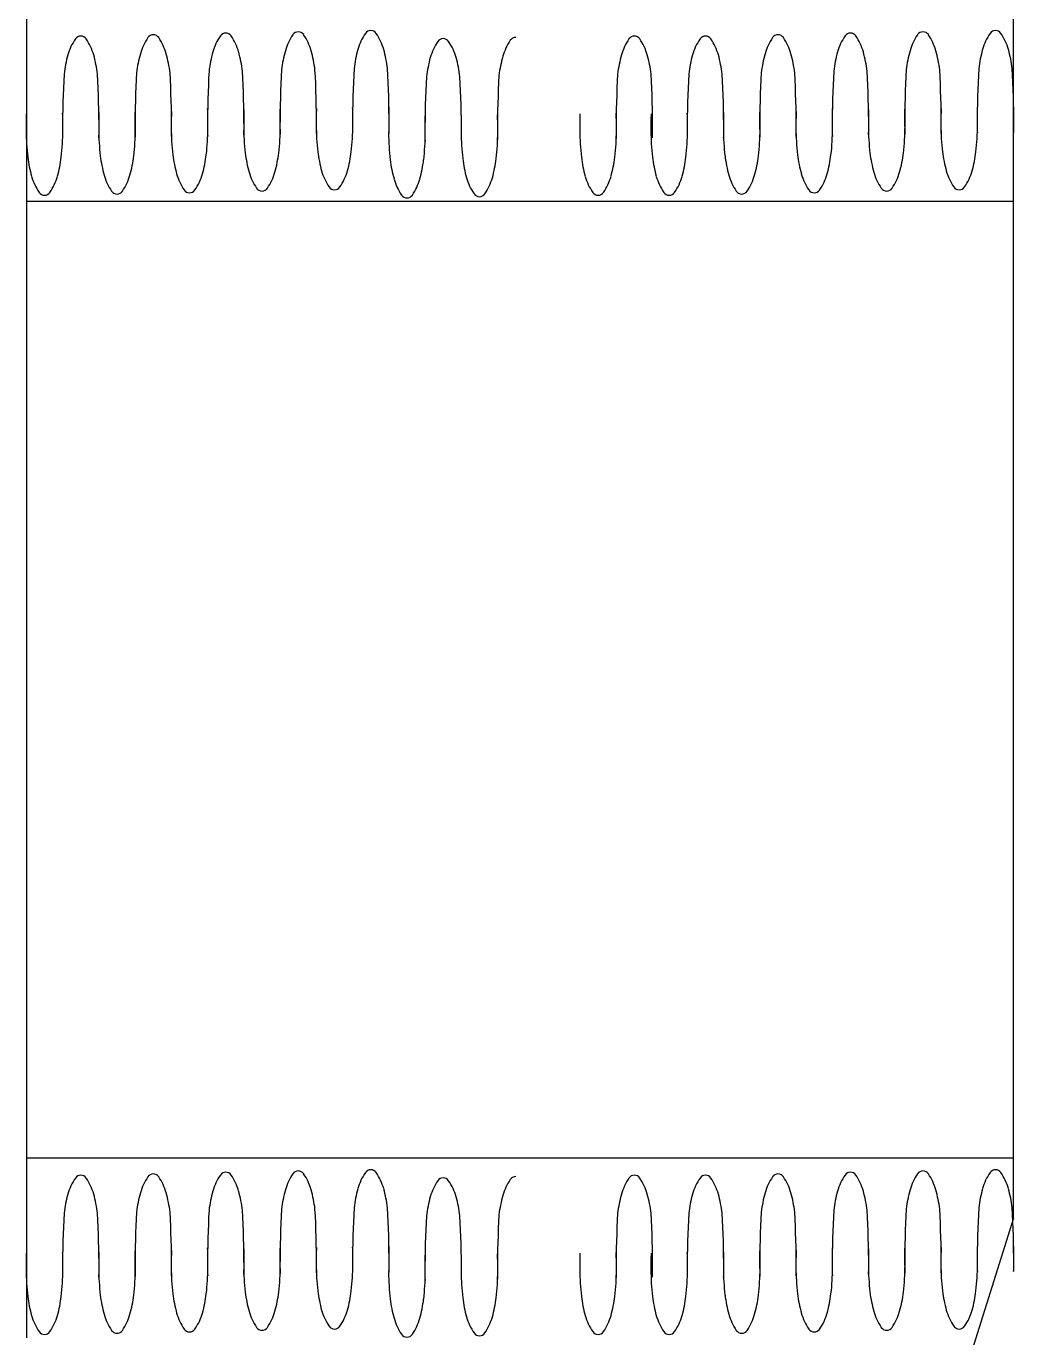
# Model space of a CAD drawing. Header units: inches. Extents: x -460 to 10305, y -938 to 5356.
# Drawn here: x 8082.39 to 8115.4, y 557.26 to 601.12 of the extents above; entities that cross this region are included whole.
import ezdxf

# ---------------------------------------------------------------- set-up
doc = ezdxf.new("R2010")
doc.units = ezdxf.units.IN
doc.header["$MEASUREMENT"] = 0
doc.layers.add('01-0263-05-DWG-BFP-ARCH$0$SP-PART', color=190, linetype='Continuous')
doc.layers.add('01-0263-05-DWG-BFP-ARCH$0$SP-WALL', color=7, linetype='Continuous')

# ---------------------------------------------------------------- blocks, each defined once
blk = doc.blocks.new('01-0263-05-DWG-BFP-ARCH', base_point=(1295.153, 1353.423))
at = {"layer": '01-0263-05-DWG-BFP-ARCH$0$SP-PART'}
for p, q in [((1599.158, 1945.427), (1566.158, 1945.427)), ((1599.158, 1913.427), (1566.158, 1913.427))]:
    blk.add_line(p, q, dxfattribs=at)
for centre, radius, start, end in [((1577.67, 1950.919), 0.219, 90, 145.6774), ((1577.67, 1950.919), 0.219, 34.3226, 90), ((1598.551, 1950.919), 0.219, 90, 145.6774), ((1598.551, 1950.919), 0.219, 34.3226, 90), ((1569.316, 1949.821), 1.841, 145.6774, 164.2093), ((1567.976, 1950.736), 0.219, 90, 145.6774), ((1567.976, 1950.736), 0.219, 34.3226, 90), ((1566.636, 1949.821), 1.841, 15.7907, 34.3226), ((1571.74, 1949.863), 1.841, 145.6774, 164.2093), ((1570.4, 1950.778), 0.219, 90, 145.6774), ((1570.4, 1950.778), 0.219, 34.3226, 90), ((1569.06, 1949.863), 1.841, 15.7907, 34.3226), ((1574.162, 1949.921), 1.841, 145.6774, 164.2093), ((1572.822, 1950.836), 0.219, 90, 145.6774), ((1572.822, 1950.836), 0.219, 34.3226, 90), ((1571.482, 1949.921), 1.841, 15.7907, 34.3226), ((1576.586, 1949.962), 1.841, 145.6774, 164.2093), ((1575.246, 1950.877), 0.219, 90, 145.6774), ((1575.246, 1950.877), 0.219, 34.3226, 90), ((1573.906, 1949.962), 1.841, 15.7907, 34.3226), ((1579.01, 1950.004), 1.841, 145.6774, 164.2093), ((1576.33, 1950.004), 1.841, 15.7907, 34.3226), ((1581.431, 1949.733), 1.841, 145.6774, 164.2093), ((1580.091, 1950.648), 0.219, 90, 145.6774), ((1580.091, 1950.648), 0.219, 34.3226, 90), ((1578.751, 1949.733), 1.841, 15.7907, 34.3226), ((1583.855, 1949.775), 1.841, 145.6774, 164.2093), ((1582.515, 1950.689), 0.219, 90, 145.6774), ((1587.821, 1949.821), 1.841, 145.6774, 164.2093), ((1586.481, 1950.736), 0.219, 90, 145.6774), ((1586.481, 1950.736), 0.219, 34.3226, 90), ((1585.141, 1949.821), 1.841, 15.7907, 34.3226), ((1590.197, 1949.821), 1.841, 145.6774, 164.2093), ((1588.857, 1950.736), 0.219, 90, 145.6774), ((1588.857, 1950.736), 0.219, 34.3226, 90), ((1587.517, 1949.821), 1.841, 15.7907, 34.3226), ((1592.621, 1949.863), 1.841, 145.6774, 164.2093), ((1591.281, 1950.778), 0.219, 90, 145.6774), ((1591.281, 1950.778), 0.219, 34.3226, 90), ((1589.941, 1949.863), 1.841, 15.7907, 34.3226), ((1595.043, 1949.921), 1.841, 145.6774, 164.2093), ((1593.703, 1950.836), 0.219, 90, 145.6774), ((1593.703, 1950.836), 0.219, 34.3226, 90), ((1592.363, 1949.921), 1.841, 15.7907, 34.3226), ((1597.467, 1949.962), 1.841, 145.6774, 164.2093), ((1596.127, 1950.877), 0.219, 90, 145.6774), ((1596.127, 1950.877), 0.219, 34.3226, 90), ((1594.787, 1949.962), 1.841, 15.7907, 34.3226), ((1599.891, 1950.004), 1.841, 145.6774, 164.2093), ((1597.212, 1950.004), 1.841, 15.7907, 34.3226), ((1571.496, 1949.205), 4.107, 164.2093, 173.3189), ((1564.456, 1949.205), 4.107, 6.6811, 15.7907), ((1573.921, 1949.246), 4.107, 164.2093, 173.3189), ((1566.88, 1949.246), 4.107, 6.6811, 15.7907), ((1576.342, 1949.304), 4.107, 164.2093, 173.3189), ((1569.302, 1949.304), 4.107, 6.6811, 15.7907), ((1578.766, 1949.346), 4.107, 164.2093, 173.3189), ((1571.726, 1949.346), 4.107, 6.6811, 15.7907), ((1581.191, 1949.387), 4.107, 164.2093, 173.3189), ((1574.15, 1949.387), 4.107, 6.6811, 15.7907), ((1586.035, 1949.158), 4.107, 164.2093, 173.3189), ((1590.001, 1949.205), 4.107, 164.2093, 173.3189), ((1582.961, 1949.205), 4.107, 6.6811, 15.7907), ((1592.378, 1949.205), 4.107, 164.2093, 173.3189), ((1585.337, 1949.205), 4.107, 6.6811, 15.7907), ((1594.802, 1949.246), 4.107, 164.2093, 173.3189), ((1587.761, 1949.246), 4.107, 6.6811, 15.7907), ((1597.224, 1949.304), 4.107, 164.2093, 173.3189), ((1590.183, 1949.304), 4.107, 6.6811, 15.7907), ((1599.648, 1949.346), 4.107, 164.2093, 173.3189), ((1592.607, 1949.346), 4.107, 6.6811, 15.7907), ((1602.072, 1949.387), 4.107, 164.2093, 173.3189), ((1595.031, 1949.387), 4.107, 6.6811, 15.7907), ((1608.443, 1947.953), 33.808, 176.8277, 180.001), ((1542.049, 1947.953), 33.808, 359.999, 3.1723), ((1610.867, 1947.994), 33.808, 176.8277, 180.001), ((1544.473, 1947.994), 33.808, 359.999, 3.1723), ((1583.611, 1949.116), 4.107, 164.2093, 173.3189), ((1576.57, 1949.116), 4.107, 6.6811, 15.7907), ((1629.324, 1947.953), 33.808, 176.8277, 180.001), ((1562.93, 1947.953), 33.808, 359.999, 3.1723), ((1631.748, 1947.994), 33.808, 176.8277, 180.001), ((1565.354, 1947.994), 33.808, 359.999, 3.1723), ((1601.173, 1947.812), 33.808, 176.8277, 180.001), ((1534.779, 1947.812), 33.808, 359.999, 3.1723), ((1603.597, 1947.853), 33.808, 176.8277, 180.001), ((1537.203, 1947.853), 33.808, 359.999, 3.1723), ((1606.019, 1947.911), 33.808, 176.8277, 180.001), ((1539.625, 1947.911), 33.808, 359.999, 3.1723), ((1613.288, 1947.723), 33.808, 176.8277, 180.001), ((1546.894, 1947.723), 33.808, 359.999, 3.1723), ((1615.712, 1947.765), 33.808, 176.8277, 180.001), ((1619.678, 1947.812), 33.808, 176.8277, 180.001), ((1553.284, 1947.812), 33.808, 359.999, 3.1723), ((1622.054, 1947.812), 33.808, 176.8277, 180.001), ((1555.66, 1947.812), 33.808, 359.999, 3.1723), ((1624.478, 1947.853), 33.808, 176.8277, 180.001), ((1558.084, 1947.853), 33.808, 359.999, 3.1723), ((1626.9, 1947.911), 33.808, 176.8277, 180.001), ((1560.506, 1947.911), 33.808, 359.999, 3.1723), ((1538.415, 1947.874), 33.808, 359.999, 1.1113), ((1540.837, 1947.932), 33.808, 359.999, 0.9844), ((1609.655, 1947.974), 33.808, 179.0509, 180.001), ((1543.261, 1947.974), 33.808, 359.999, 0.9844), ((1612.079, 1948.015), 33.808, 179.0509, 180.001), ((1559.297, 1947.874), 33.808, 359.999, 1.1113), ((1561.718, 1947.932), 33.808, 359.999, 0.9844), ((1630.536, 1947.974), 33.808, 179.0509, 180.001), ((1564.142, 1947.974), 33.808, 359.999, 0.9844), ((1632.96, 1948.015), 33.808, 179.0509, 180.001), ((1599.961, 1947.791), 33.808, 179.0509, 180.001), ((1532.355, 1947.77), 33.808, 359.999, 0.9844), ((1533.567, 1947.791), 33.808, 359.999, 0.9844), ((1602.385, 1947.833), 33.808, 179.0509, 180.001), ((1535.991, 1947.833), 33.808, 359.999, 0.9844), ((1604.809, 1947.874), 33.808, 179.0509, 180.001), ((1607.231, 1947.932), 33.808, 179.0509, 180.001), ((1612.076, 1947.702), 33.808, 179.0509, 180.001), ((1545.682, 1947.702), 33.808, 359.999, 0.9844), ((1614.5, 1947.744), 33.808, 179.0509, 180.001), ((1548.106, 1947.744), 33.808, 359.999, 0.9844), ((1618.466, 1947.791), 33.808, 179.0509, 180.001), ((1552.072, 1947.791), 33.808, 359.999, 0.9844), ((1620.842, 1947.791), 33.808, 179.0509, 180.001), ((1554.448, 1947.791), 33.808, 359.999, 0.9844), ((1623.266, 1947.833), 33.808, 179.0509, 180.001), ((1556.872, 1947.833), 33.808, 359.999, 0.9844), ((1625.69, 1947.874), 33.808, 179.0509, 180.001), ((1628.112, 1947.932), 33.808, 179.0509, 180.001), ((1573.782, 1947.79), 7.629, 180, 186.6811), ((1558.534, 1947.77), 7.629, 358.0441, 360), ((1559.746, 1947.79), 7.629, 353.3189, 0), ((1574.994, 1947.811), 7.629, 180, 182.1124), ((1576.206, 1947.832), 7.629, 180, 186.6811), ((1560.958, 1947.811), 7.629, 358.0441, 360), ((1562.17, 1947.832), 7.629, 353.3189, 360), ((1577.418, 1947.853), 7.629, 180, 182.1124), ((1578.63, 1947.874), 7.629, 180, 186.6811), ((1563.383, 1947.853), 7.629, 358.0441, 360), ((1564.595, 1947.874), 7.629, 353.3189, 0), ((1579.84, 1947.911), 7.629, 180, 182.4092), ((1581.052, 1947.931), 7.629, 180, 186.6811), ((1565.804, 1947.911), 7.629, 358.0441, 360), ((1567.016, 1947.931), 7.629, 353.3189, 0), ((1582.264, 1947.952), 7.629, 180, 182.1124), ((1583.476, 1947.973), 7.629, 180, 186.6811), ((1568.228, 1947.952), 7.629, 358.0441, 360), ((1569.44, 1947.973), 7.629, 353.3189, 360), ((1584.688, 1947.994), 7.629, 180, 182.1124), ((1585.896, 1947.702), 7.629, 180, 186.6811), ((1585.9, 1948.015), 7.629, 180, 182.1124), ((1570.653, 1947.994), 7.629, 358.0441, 360), ((1571.861, 1947.702), 7.629, 353.3189, 0), ((1587.108, 1947.723), 7.629, 180, 182.1124), ((1588.32, 1947.743), 7.629, 180, 186.6811), ((1573.073, 1947.723), 7.629, 358.0441, 360), ((1574.285, 1947.743), 7.629, 353.3189, 360), ((1589.533, 1947.764), 7.629, 180, 182.1124), ((1592.287, 1947.79), 7.629, 180, 186.6811), ((1578.251, 1947.79), 7.629, 353.3189, 0), ((1593.499, 1947.811), 7.629, 180, 182.1124), ((1594.663, 1947.79), 7.629, 180, 186.6811), ((1579.463, 1947.811), 7.629, 358.0441, 360), ((1580.628, 1947.79), 7.629, 353.3189, 0), ((1595.875, 1947.811), 7.629, 180, 182.1124), ((1597.087, 1947.832), 7.629, 180, 186.6811), ((1581.84, 1947.811), 7.629, 358.0441, 360), ((1583.052, 1947.832), 7.629, 353.3189, 360), ((1598.299, 1947.853), 7.629, 180, 182.1124), ((1599.511, 1947.874), 7.629, 180, 186.6811), ((1584.264, 1947.853), 7.629, 358.0441, 360), ((1585.476, 1947.874), 7.629, 353.3189, 0), ((1600.721, 1947.911), 7.629, 180, 182.4092), ((1601.933, 1947.931), 7.629, 180, 186.6811), ((1586.685, 1947.911), 7.629, 358.0441, 360), ((1587.898, 1947.931), 7.629, 353.3189, 0), ((1603.145, 1947.952), 7.629, 180, 182.1124), ((1604.357, 1947.973), 7.629, 180, 186.6811), ((1589.11, 1947.952), 7.629, 358.0441, 360), ((1590.322, 1947.973), 7.629, 353.3189, 360), ((1605.569, 1947.994), 7.629, 180, 182.1124), ((1606.781, 1948.015), 7.629, 180, 182.1124), ((1591.534, 1947.994), 7.629, 358.0441, 360), ((1570.284, 1947.381), 4.107, 186.6811, 195.7907), ((1563.244, 1947.381), 4.107, 344.2093, 353.3189), ((1572.709, 1947.422), 4.107, 186.6811, 195.7907), ((1565.668, 1947.422), 4.107, 344.2093, 353.3189), ((1575.133, 1947.464), 4.107, 186.6811, 195.7907), ((1568.092, 1947.464), 4.107, 344.2093, 353.3189), ((1577.554, 1947.522), 4.107, 186.6811, 195.7907), ((1570.514, 1947.522), 4.107, 344.2093, 353.3189), ((1579.979, 1947.563), 4.107, 186.6811, 195.7907), ((1572.938, 1947.563), 4.107, 344.2093, 353.3189), ((1582.399, 1947.292), 4.107, 186.6811, 195.7907), ((1575.358, 1947.292), 4.107, 344.2093, 353.3189), ((1584.823, 1947.334), 4.107, 186.6811, 195.7907), ((1577.782, 1947.334), 4.107, 344.2093, 353.3189), ((1588.789, 1947.381), 4.107, 186.6811, 195.7907), ((1581.748, 1947.381), 4.107, 344.2093, 353.3189), ((1591.166, 1947.381), 4.107, 186.6811, 195.7907), ((1584.125, 1947.381), 4.107, 344.2093, 353.3189), ((1593.59, 1947.422), 4.107, 186.6811, 195.7907), ((1586.549, 1947.422), 4.107, 344.2093, 353.3189), ((1596.014, 1947.464), 4.107, 186.6811, 195.7907), ((1588.973, 1947.464), 4.107, 344.2093, 353.3189), ((1598.436, 1947.522), 4.107, 186.6811, 195.7907), ((1591.395, 1947.522), 4.107, 344.2093, 353.3189), ((1600.86, 1947.563), 4.107, 186.6811, 195.7907), ((1593.819, 1947.563), 4.107, 344.2093, 353.3189), ((1572.952, 1946.847), 1.841, 195.7907, 214.3226), ((1570.272, 1946.847), 1.841, 325.6774, 344.2093), ((1575.374, 1946.905), 1.841, 195.7907, 214.3226), ((1572.694, 1946.905), 1.841, 325.6774, 344.2093), ((1577.798, 1946.947), 1.841, 195.7907, 214.3226), ((1575.118, 1946.947), 1.841, 325.6774, 344.2093), ((1593.833, 1946.847), 1.841, 195.7907, 214.3226), ((1591.154, 1946.847), 1.841, 325.6774, 344.2093), ((1596.255, 1946.905), 1.841, 195.7907, 214.3226), ((1593.575, 1946.905), 1.841, 325.6774, 344.2093), ((1598.679, 1946.947), 1.841, 195.7907, 214.3226), ((1595.999, 1946.947), 1.841, 325.6774, 344.2093), ((1568.104, 1946.764), 1.841, 195.7907, 214.3226), ((1565.424, 1946.764), 1.841, 325.6774, 344.2093), ((1570.528, 1946.806), 1.841, 195.7907, 214.3226), ((1567.848, 1946.806), 1.841, 325.6774, 344.2093), ((1576.458, 1946.032), 0.219, 214.3226, 270), ((1576.458, 1946.032), 0.219, 270, 325.6774), ((1580.219, 1946.675), 1.841, 195.7907, 214.3226), ((1577.539, 1946.675), 1.841, 325.6774, 344.2093), ((1582.643, 1946.717), 1.841, 195.7907, 214.3226), ((1579.963, 1946.717), 1.841, 325.6774, 344.2093), ((1586.609, 1946.764), 1.841, 195.7907, 214.3226), ((1583.929, 1946.764), 1.841, 325.6774, 344.2093), ((1588.985, 1946.764), 1.841, 195.7907, 214.3226), ((1586.305, 1946.764), 1.841, 325.6774, 344.2093), ((1591.409, 1946.806), 1.841, 195.7907, 214.3226), ((1588.729, 1946.806), 1.841, 325.6774, 344.2093), ((1597.339, 1946.032), 0.219, 214.3226, 270), ((1597.339, 1946.032), 0.219, 270, 325.6774), ((1566.764, 1945.849), 0.219, 214.3226, 270), ((1566.764, 1945.849), 0.219, 270, 325.6774), ((1569.188, 1945.891), 0.219, 214.3226, 270), ((1569.188, 1945.891), 0.219, 270, 325.6774), ((1571.612, 1945.933), 0.219, 214.3226, 270), ((1571.612, 1945.933), 0.219, 270, 325.6774), ((1574.034, 1945.99), 0.219, 214.3226, 270), ((1574.034, 1945.99), 0.219, 270, 325.6774), ((1578.879, 1945.761), 0.219, 214.3226, 270), ((1578.879, 1945.761), 0.219, 270, 325.6774), ((1581.303, 1945.802), 0.219, 214.3226, 270), ((1581.303, 1945.802), 0.219, 270, 325.6774), ((1585.269, 1945.849), 0.219, 214.3226, 270), ((1585.269, 1945.849), 0.219, 270, 325.6774), ((1587.645, 1945.849), 0.219, 214.3226, 270), ((1587.645, 1945.849), 0.219, 270, 325.6774), ((1590.069, 1945.891), 0.219, 214.3226, 270), ((1590.069, 1945.891), 0.219, 270, 325.6774), ((1592.494, 1945.933), 0.219, 214.3226, 270), ((1592.494, 1945.933), 0.219, 270, 325.6774), ((1594.915, 1945.99), 0.219, 214.3226, 270), ((1594.915, 1945.99), 0.219, 270, 325.6774), ((1575.246, 1912.785), 0.219, 90, 145.6774), ((1575.246, 1912.785), 0.219, 34.3226, 90), ((1577.67, 1912.826), 0.219, 90, 145.6774), ((1577.67, 1912.826), 0.219, 34.3226, 90), ((1596.127, 1912.785), 0.219, 90, 145.6774), ((1596.127, 1912.785), 0.219, 34.3226, 90), ((1598.551, 1912.826), 0.219, 90, 145.6774), ((1598.551, 1912.826), 0.219, 34.3226, 90), ((1569.316, 1911.729), 1.841, 145.6774, 164.2093), ((1567.976, 1912.644), 0.219, 90, 145.6774), ((1567.976, 1912.644), 0.219, 34.3226, 90), ((1566.636, 1911.729), 1.841, 15.7907, 34.3226), ((1571.74, 1911.771), 1.841, 145.6774, 164.2093), ((1570.4, 1912.685), 0.219, 90, 145.6774), ((1570.4, 1912.685), 0.219, 34.3226, 90), ((1569.06, 1911.771), 1.841, 15.7907, 34.3226), ((1574.162, 1911.828), 1.841, 145.6774, 164.2093), ((1572.822, 1912.743), 0.219, 90, 145.6774), ((1572.822, 1912.743), 0.219, 34.3226, 90), ((1571.482, 1911.828), 1.841, 15.7907, 34.3226), ((1576.586, 1911.87), 1.841, 145.6774, 164.2093), ((1573.906, 1911.87), 1.841, 15.7907, 34.3226), ((1579.01, 1911.912), 1.841, 145.6774, 164.2093), ((1576.33, 1911.912), 1.841, 15.7907, 34.3226), ((1581.431, 1911.64), 1.841, 145.6774, 164.2093), ((1580.091, 1912.555), 0.219, 90, 145.6774), ((1580.091, 1912.555), 0.219, 34.3226, 90), ((1578.751, 1911.64), 1.841, 15.7907, 34.3226), ((1583.855, 1911.682), 1.841, 145.6774, 164.2093), ((1582.515, 1912.597), 0.219, 90, 145.6774), ((1587.821, 1911.729), 1.841, 145.6774, 164.2093), ((1586.481, 1912.644), 0.219, 90, 145.6774), ((1586.481, 1912.644), 0.219, 34.3226, 90), ((1585.141, 1911.729), 1.841, 15.7907, 34.3226), ((1590.197, 1911.729), 1.841, 145.6774, 164.2093), ((1588.857, 1912.644), 0.219, 90, 145.6774), ((1588.857, 1912.644), 0.219, 34.3226, 90), ((1587.517, 1911.729), 1.841, 15.7907, 34.3226), ((1592.621, 1911.771), 1.841, 145.6774, 164.2093), ((1591.281, 1912.685), 0.219, 90, 145.6774), ((1591.281, 1912.685), 0.219, 34.3226, 90), ((1589.941, 1911.771), 1.841, 15.7907, 34.3226), ((1595.043, 1911.828), 1.841, 145.6774, 164.2093), ((1593.703, 1912.743), 0.219, 90, 145.6774), ((1593.703, 1912.743), 0.219, 34.3226, 90), ((1592.363, 1911.828), 1.841, 15.7907, 34.3226), ((1597.467, 1911.87), 1.841, 145.6774, 164.2093), ((1594.787, 1911.87), 1.841, 15.7907, 34.3226), ((1599.891, 1911.912), 1.841, 145.6774, 164.2093), ((1597.212, 1911.912), 1.841, 15.7907, 34.3226), ((1571.496, 1911.112), 4.107, 164.2093, 173.3189), ((1564.456, 1911.112), 4.107, 6.6811, 15.7907), ((1573.921, 1911.154), 4.107, 164.2093, 173.3189), ((1566.88, 1911.154), 4.107, 6.6811, 15.7907), ((1576.342, 1911.212), 4.107, 164.2093, 173.3189), ((1569.302, 1911.212), 4.107, 6.6811, 15.7907), ((1578.766, 1911.253), 4.107, 164.2093, 173.3189), ((1571.726, 1911.253), 4.107, 6.6811, 15.7907), ((1581.191, 1911.295), 4.107, 164.2093, 173.3189), ((1574.15, 1911.295), 4.107, 6.6811, 15.7907), ((1583.611, 1911.024), 4.107, 164.2093, 173.3189), ((1576.57, 1911.024), 4.107, 6.6811, 15.7907), ((1586.035, 1911.065), 4.107, 164.2093, 173.3189), ((1590.001, 1911.112), 4.107, 164.2093, 173.3189), ((1582.961, 1911.112), 4.107, 6.6811, 15.7907), ((1592.378, 1911.112), 4.107, 164.2093, 173.3189), ((1585.337, 1911.112), 4.107, 6.6811, 15.7907), ((1594.802, 1911.154), 4.107, 164.2093, 173.3189), ((1587.761, 1911.154), 4.107, 6.6811, 15.7907), ((1597.224, 1911.212), 4.107, 164.2093, 173.3189), ((1590.183, 1911.212), 4.107, 6.6811, 15.7907), ((1599.648, 1911.253), 4.107, 164.2093, 173.3189), ((1592.607, 1911.253), 4.107, 6.6811, 15.7907), ((1602.072, 1911.295), 4.107, 164.2093, 173.3189), ((1595.031, 1911.295), 4.107, 6.6811, 15.7907), ((1606.019, 1909.819), 33.808, 176.8277, 180.001), ((1539.625, 1909.819), 33.808, 359.999, 3.1723), ((1608.443, 1909.86), 33.808, 176.8277, 180.001), ((1542.049, 1909.86), 33.808, 359.999, 3.1723), ((1610.867, 1909.902), 33.808, 176.8277, 180.001), ((1544.473, 1909.902), 33.808, 359.999, 3.1723), ((1626.9, 1909.819), 33.808, 176.8277, 180.001), ((1560.506, 1909.819), 33.808, 359.999, 3.1723), ((1629.324, 1909.86), 33.808, 176.8277, 180.001), ((1562.93, 1909.86), 33.808, 359.999, 3.1723), ((1631.748, 1909.902), 33.808, 176.8277, 180.001), ((1565.354, 1909.902), 33.808, 359.999, 3.1723), ((1601.173, 1909.719), 33.808, 176.8277, 180.001), ((1534.779, 1909.719), 33.808, 359.999, 3.1723), ((1603.597, 1909.761), 33.808, 176.8277, 180.001), ((1537.203, 1909.761), 33.808, 359.999, 3.1723), ((1613.288, 1909.631), 33.808, 176.8277, 180.001), ((1546.894, 1909.631), 33.808, 359.999, 3.1723), ((1615.712, 1909.672), 33.808, 176.8277, 180.001), ((1619.678, 1909.719), 33.808, 176.8277, 180.001), ((1553.284, 1909.719), 33.808, 359.999, 3.1723), ((1622.054, 1909.719), 33.808, 176.8277, 180.001), ((1555.66, 1909.719), 33.808, 359.999, 3.1723), ((1624.478, 1909.761), 33.808, 176.8277, 180.001), ((1558.084, 1909.761), 33.808, 359.999, 3.1723), ((1538.415, 1909.782), 33.808, 359.999, 1.1113), ((1607.231, 1909.84), 33.808, 179.0509, 180.001), ((1540.837, 1909.84), 33.808, 359.999, 0.9844), ((1609.655, 1909.881), 33.808, 179.0509, 180.001), ((1543.261, 1909.881), 33.808, 359.999, 0.9844), ((1612.079, 1909.923), 33.808, 179.0509, 180.001), ((1559.297, 1909.782), 33.808, 359.999, 1.1113), ((1628.112, 1909.84), 33.808, 179.0509, 180.001), ((1561.718, 1909.84), 33.808, 359.999, 0.9844), ((1630.536, 1909.881), 33.808, 179.0509, 180.001), ((1564.142, 1909.881), 33.808, 359.999, 0.9844), ((1632.96, 1909.923), 33.808, 179.0509, 180.001), ((1599.961, 1909.698), 33.808, 179.0509, 180.001), ((1532.355, 1909.678), 33.808, 359.999, 0.9844), ((1533.567, 1909.698), 33.808, 359.999, 0.9844), ((1602.385, 1909.74), 33.808, 179.0509, 180.001), ((1535.991, 1909.74), 33.808, 359.999, 0.9844), ((1604.809, 1909.782), 33.808, 179.0509, 180.001), ((1612.076, 1909.61), 33.808, 179.0509, 180.001), ((1585.9, 1909.922), 7.629, 180, 182.1124), ((1545.682, 1909.61), 33.808, 359.999, 0.9844), ((1614.5, 1909.652), 33.808, 179.0509, 180.001), ((1548.106, 1909.652), 33.808, 359.999, 0.9844), ((1618.466, 1909.698), 33.808, 179.0509, 180.001), ((1552.072, 1909.698), 33.808, 359.999, 0.9844), ((1620.842, 1909.698), 33.808, 179.0509, 180.001), ((1554.448, 1909.698), 33.808, 359.999, 0.9844), ((1623.266, 1909.74), 33.808, 179.0509, 180.001), ((1556.872, 1909.74), 33.808, 359.999, 0.9844), ((1625.69, 1909.782), 33.808, 179.0509, 180.001), ((1606.781, 1909.922), 7.629, 180, 182.1124), ((1573.782, 1909.698), 7.629, 180, 186.6811), ((1558.534, 1909.677), 7.629, 358.0441, 360), ((1559.746, 1909.698), 7.629, 353.3189, 360), ((1574.994, 1909.719), 7.629, 180, 182.1124), ((1576.206, 1909.74), 7.629, 180, 186.6811), ((1560.958, 1909.719), 7.629, 358.0441, 360), ((1562.17, 1909.74), 7.629, 353.3189, 0), ((1577.418, 1909.76), 7.629, 180, 182.1124), ((1578.63, 1909.781), 7.629, 180, 186.6811), ((1563.383, 1909.76), 7.629, 358.0441, 360), ((1564.595, 1909.781), 7.629, 353.3189, 360), ((1579.84, 1909.818), 7.629, 180, 182.4092), ((1581.052, 1909.839), 7.629, 180, 186.6811), ((1565.804, 1909.818), 7.629, 358.0441, 360), ((1567.016, 1909.839), 7.629, 353.3189, 360), ((1582.264, 1909.86), 7.629, 180, 182.1124), ((1583.476, 1909.881), 7.629, 180, 186.6811), ((1568.228, 1909.86), 7.629, 358.0441, 360), ((1569.44, 1909.881), 7.629, 353.3189, 0), ((1584.688, 1909.901), 7.629, 180, 182.1124), ((1585.896, 1909.609), 7.629, 180, 186.6811), ((1570.653, 1909.901), 7.629, 358.0441, 360), ((1571.861, 1909.609), 7.629, 353.3189, 360), ((1587.108, 1909.63), 7.629, 180, 182.1124), ((1588.32, 1909.651), 7.629, 180, 186.6811), ((1573.073, 1909.63), 7.629, 358.0441, 360), ((1574.285, 1909.651), 7.629, 353.3189, 0), ((1589.533, 1909.672), 7.629, 180, 182.1124), ((1592.287, 1909.698), 7.629, 180, 186.6811), ((1578.251, 1909.698), 7.629, 353.3189, 360), ((1593.499, 1909.719), 7.629, 180, 182.1124), ((1594.663, 1909.698), 7.629, 180, 186.6811), ((1579.463, 1909.719), 7.629, 358.0441, 360), ((1580.628, 1909.698), 7.629, 353.3189, 360), ((1595.875, 1909.719), 7.629, 180, 182.1124), ((1597.087, 1909.74), 7.629, 180, 186.6811), ((1581.84, 1909.719), 7.629, 358.0441, 360), ((1583.052, 1909.74), 7.629, 353.3189, 0), ((1598.299, 1909.76), 7.629, 180, 182.1124), ((1599.511, 1909.781), 7.629, 180, 186.6811), ((1584.264, 1909.76), 7.629, 358.0441, 360), ((1585.476, 1909.781), 7.629, 353.3189, 360), ((1600.721, 1909.818), 7.629, 180, 182.4092), ((1601.933, 1909.839), 7.629, 180, 186.6811), ((1586.685, 1909.818), 7.629, 358.0441, 360), ((1587.898, 1909.839), 7.629, 353.3189, 360), ((1603.145, 1909.86), 7.629, 180, 182.1124), ((1604.357, 1909.881), 7.629, 180, 186.6811), ((1589.11, 1909.86), 7.629, 358.0441, 360), ((1590.322, 1909.881), 7.629, 353.3189, 0), ((1605.569, 1909.901), 7.629, 180, 182.1124), ((1591.534, 1909.901), 7.629, 358.0441, 360), ((1570.284, 1909.288), 4.107, 186.6811, 195.7907), ((1563.244, 1909.288), 4.107, 344.2093, 353.3189), ((1572.709, 1909.33), 4.107, 186.6811, 195.7907), ((1565.668, 1909.33), 4.107, 344.2093, 353.3189), ((1575.133, 1909.372), 4.107, 186.6811, 195.7907), ((1568.092, 1909.372), 4.107, 344.2093, 353.3189), ((1577.554, 1909.429), 4.107, 186.6811, 195.7907), ((1570.514, 1909.429), 4.107, 344.2093, 353.3189), ((1579.979, 1909.471), 4.107, 186.6811, 195.7907), ((1572.938, 1909.471), 4.107, 344.2093, 353.3189), ((1582.399, 1909.2), 4.107, 186.6811, 195.7907), ((1575.358, 1909.2), 4.107, 344.2093, 353.3189), ((1584.823, 1909.241), 4.107, 186.6811, 195.7907), ((1577.782, 1909.241), 4.107, 344.2093, 353.3189), ((1588.789, 1909.288), 4.107, 186.6811, 195.7907), ((1581.748, 1909.288), 4.107, 344.2093, 353.3189), ((1591.166, 1909.288), 4.107, 186.6811, 195.7907), ((1584.125, 1909.288), 4.107, 344.2093, 353.3189), ((1593.59, 1909.33), 4.107, 186.6811, 195.7907), ((1586.549, 1909.33), 4.107, 344.2093, 353.3189), ((1596.014, 1909.372), 4.107, 186.6811, 195.7907), ((1588.973, 1909.372), 4.107, 344.2093, 353.3189), ((1598.436, 1909.429), 4.107, 186.6811, 195.7907), ((1591.395, 1909.429), 4.107, 344.2093, 353.3189), ((1600.86, 1909.471), 4.107, 186.6811, 195.7907), ((1593.819, 1909.471), 4.107, 344.2093, 353.3189), ((1568.104, 1908.672), 1.841, 195.7907, 214.3226), ((1565.424, 1908.672), 1.841, 325.6774, 344.2093), ((1570.528, 1908.713), 1.841, 195.7907, 214.3226), ((1567.848, 1908.713), 1.841, 325.6774, 344.2093), ((1572.952, 1908.755), 1.841, 195.7907, 214.3226), ((1570.272, 1908.755), 1.841, 325.6774, 344.2093), ((1575.374, 1908.813), 1.841, 195.7907, 214.3226), ((1572.694, 1908.813), 1.841, 325.6774, 344.2093), ((1577.798, 1908.854), 1.841, 195.7907, 214.3226), ((1575.118, 1908.854), 1.841, 325.6774, 344.2093), ((1586.609, 1908.672), 1.841, 195.7907, 214.3226), ((1583.929, 1908.672), 1.841, 325.6774, 344.2093), ((1588.985, 1908.672), 1.841, 195.7907, 214.3226), ((1586.305, 1908.672), 1.841, 325.6774, 344.2093), ((1591.409, 1908.713), 1.841, 195.7907, 214.3226), ((1588.729, 1908.713), 1.841, 325.6774, 344.2093), ((1593.833, 1908.755), 1.841, 195.7907, 214.3226), ((1591.154, 1908.755), 1.841, 325.6774, 344.2093), ((1596.255, 1908.813), 1.841, 195.7907, 214.3226), ((1593.575, 1908.813), 1.841, 325.6774, 344.2093), ((1598.679, 1908.854), 1.841, 195.7907, 214.3226), ((1595.999, 1908.854), 1.841, 325.6774, 344.2093), ((1571.612, 1907.84), 0.219, 214.3226, 270), ((1571.612, 1907.84), 0.219, 270, 325.6774), ((1574.034, 1907.898), 0.219, 214.3226, 270), ((1574.034, 1907.898), 0.219, 270, 325.6774), ((1576.458, 1907.939), 0.219, 214.3226, 270), ((1576.458, 1907.939), 0.219, 270, 325.6774), ((1580.219, 1908.583), 1.841, 195.7907, 214.3226), ((1577.539, 1908.583), 1.841, 325.6774, 344.2093), ((1582.643, 1908.625), 1.841, 195.7907, 214.3226), ((1579.963, 1908.625), 1.841, 325.6774, 344.2093), ((1592.494, 1907.84), 0.219, 214.3226, 270), ((1592.494, 1907.84), 0.219, 270, 325.6774), ((1594.915, 1907.898), 0.219, 214.3226, 270), ((1594.915, 1907.898), 0.219, 270, 325.6774), ((1597.339, 1907.939), 0.219, 214.3226, 270), ((1597.339, 1907.939), 0.219, 270, 325.6774), ((1566.764, 1907.757), 0.219, 214.3226, 270), ((1566.764, 1907.757), 0.219, 270, 325.6774), ((1569.188, 1907.798), 0.219, 214.3226, 270), ((1569.188, 1907.798), 0.219, 270, 325.6774), ((1578.879, 1907.668), 0.219, 214.3226, 270), ((1578.879, 1907.668), 0.219, 270, 325.6774), ((1581.303, 1907.71), 0.219, 214.3226, 270), ((1581.303, 1907.71), 0.219, 270, 325.6774), ((1585.269, 1907.757), 0.219, 214.3226, 270), ((1585.269, 1907.757), 0.219, 270, 325.6774), ((1587.645, 1907.757), 0.219, 214.3226, 270), ((1587.645, 1907.757), 0.219, 270, 325.6774), ((1590.069, 1907.798), 0.219, 214.3226, 270), ((1590.069, 1907.798), 0.219, 270, 325.6774)]:
    blk.add_arc(centre, radius, start, end, dxfattribs=at)
at = {"layer": '01-0263-05-DWG-BFP-ARCH$0$SP-WALL'}
for p, q in [((1566.158, 1981.427), (1566.158, 1907.427)), ((1599.158, 1911.427), (1599.158, 1981.427))]:
    blk.add_line(p, q, dxfattribs=at)
blk.add_lwpolyline([(1599.158, 1911.427), (1586.251, 1870.324), (1586.251, 1847.761)], dxfattribs=at)

msp = doc.modelspace()

# ---------------------------------------------------------------- block references
msp.add_blockref('01-0263-05-DWG-BFP-ARCH', (7811.394, 3.261))

doc.saveas('drawing.dxf')
